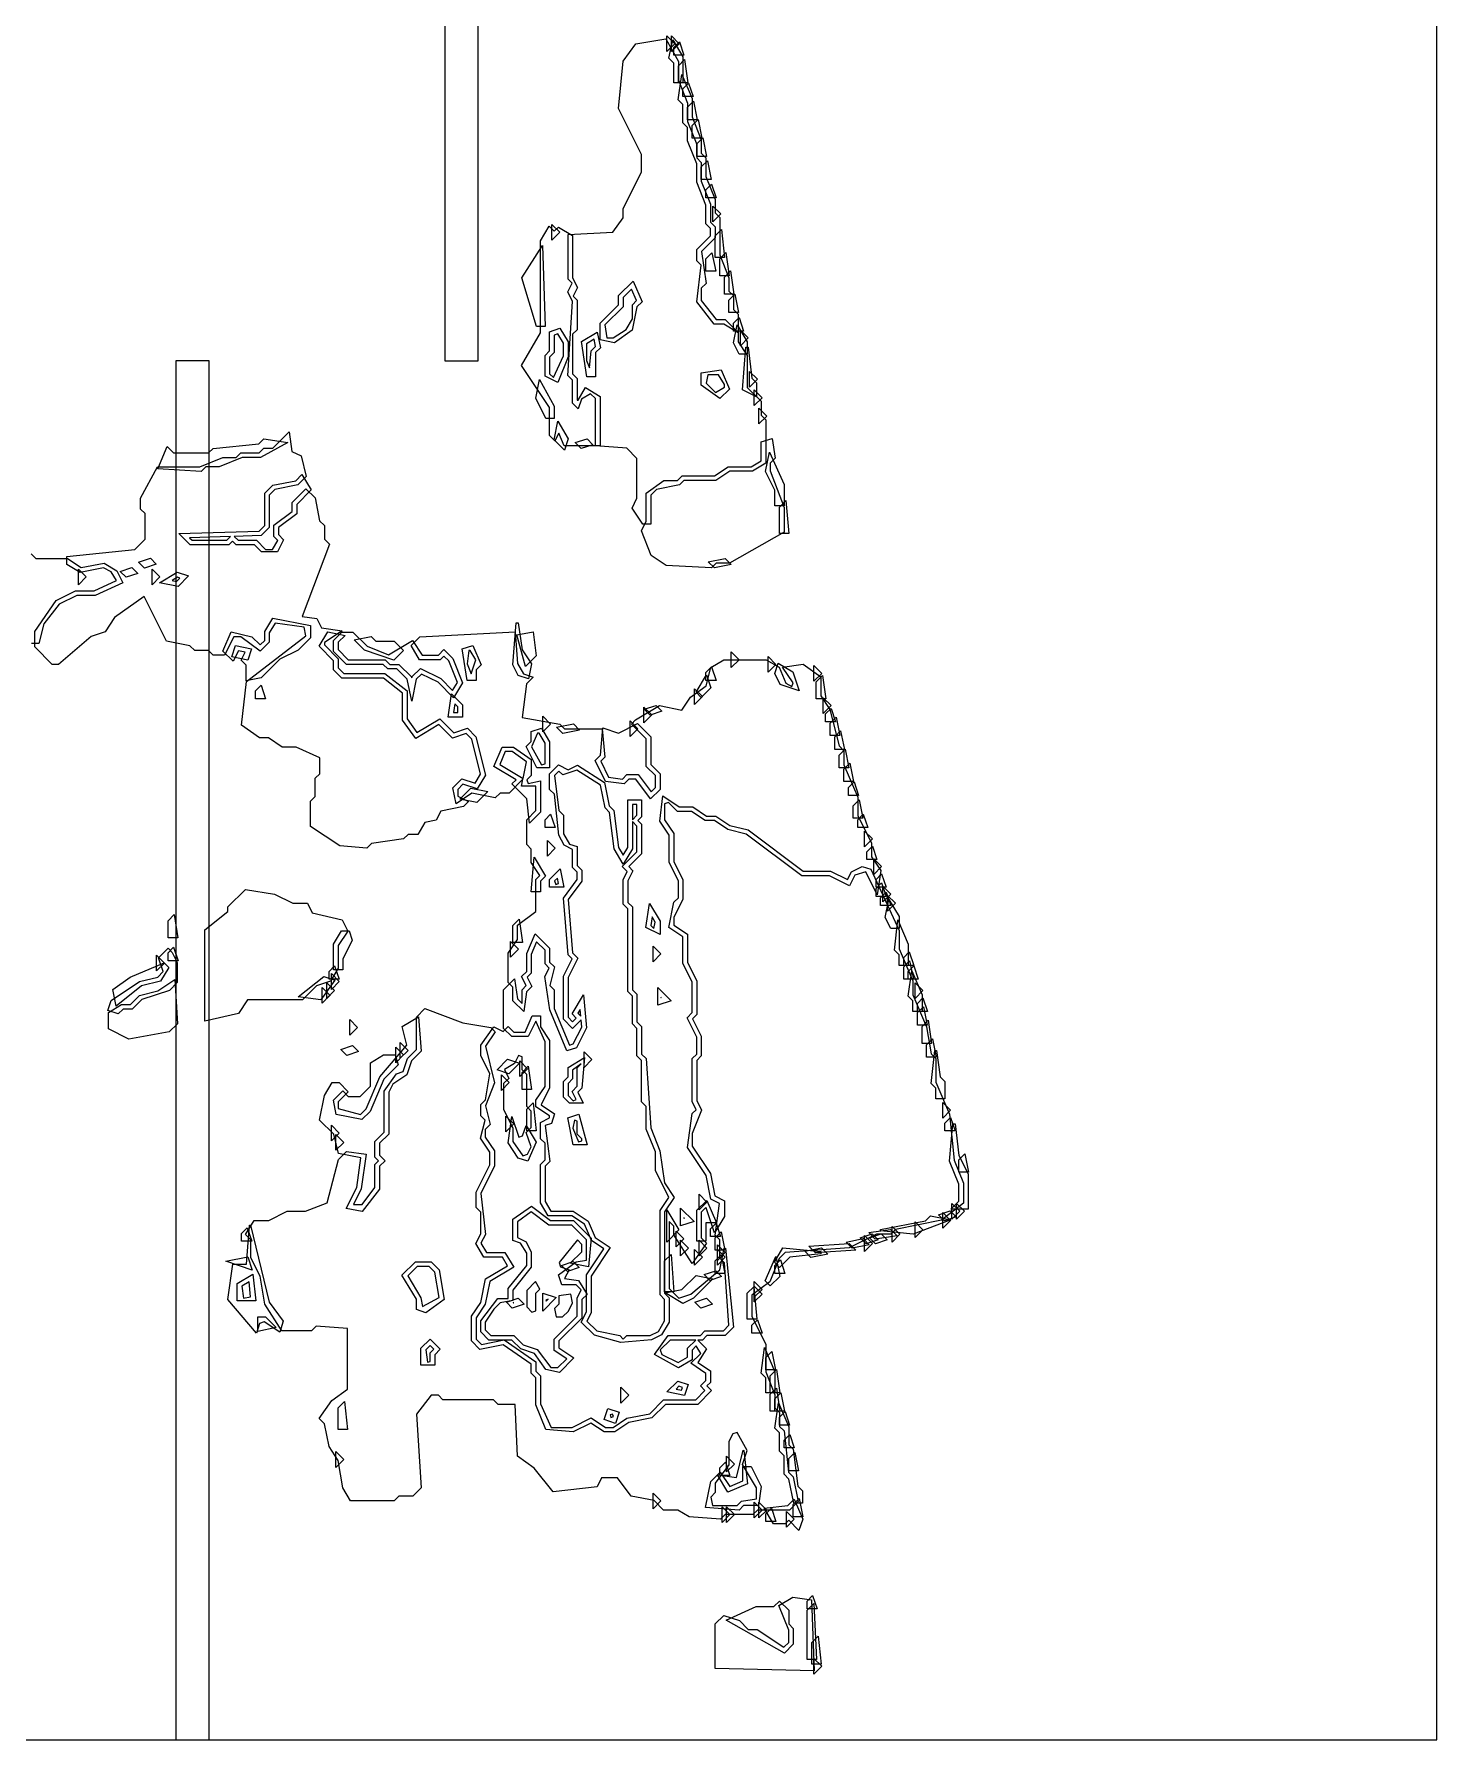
# Model space of a CAD drawing. Header units: millimetres. Extents: x 0 to 296, y 0 to 296.
# Drawn here: x 145.4 to 295.8, y 0 to 183 of the extents above; entities that cross this region are included whole.
import ezdxf

# ---------------------------------------------------------------- set-up
doc = ezdxf.new("R2010")
doc.units = ezdxf.units.MM
for name, color, linetype in [('CUT_OUTLINE', 5, 'Continuous'), ('CUT_SLOT', 1, 'Continuous'), ('ENG_D', 3, 'Continuous'), ('ENG_K', 2, 'Continuous'), ('ENG_L', 4, 'Continuous')]:
    doc.layers.add(name, color=color, linetype=linetype)

msp = doc.modelspace()

# ---------------------------------------------------------------- linework, layer by layer
at = {"layer": 'CUT_OUTLINE'}
msp.add_lwpolyline([(0, 0), (295.8, 0), (295.8, 295.8), (0, 295.8), (0, 0)], close=True, dxfattribs=at)
at = {"layer": 'CUT_SLOT'}
for points in [[(189.42, 147.9), (192.99, 147.9), (192.99, 295.8), (189.42, 295.8), (189.42, 147.9)], [(160.55, 0), (164.12, 0), (164.12, 147.9), (160.55, 147.9), (160.55, 0)]]:
    msp.add_lwpolyline(points, close=True, dxfattribs=at)
at = {"layer": 'ENG_D'}
for points in [[(214.07, 181.92), (213.23, 181.08), (213.23, 182.76), (214.07, 181.92)], [(214.95, 177.73), (213.96, 177.73), (213.96, 179.85), (213.45, 180.36), (213.85, 182.35), (214.95, 180.51), (214.95, 177.73)], [(220.37, 153.43), (220.87, 152.93), (220.87, 150.92), (219.32, 151.85), (218.28, 151.85), (216.42, 154.24), (216.91, 158.17), (216.43, 158.65), (216.43, 159.84), (217.91, 161.32), (217.91, 162.1), (217.42, 162.59), (217.42, 164.62), (216.43, 167.08), (216.43, 169.05), (215.44, 171.52), (215.44, 172.94), (214.95, 173.44), (214.95, 175.41), (214.44, 175.92), (214.83, 178.63), (215.94, 176.05), (215.94, 174.08), (216.92, 171.61), (216.92, 170.19), (217.42, 169.7), (217.42, 167.67), (218.4, 165.2), (218.4, 163.78), (218.89, 163.29), (218.89, 159.29), (219.88, 156.82), (219.88, 155.4), (220.37, 154.91), (220.37, 153.43)], [(200.65, 139.91), (200.65, 142.9), (197.65, 147.4), (199.67, 150.93), (199.67, 160.79), (200.6, 162.35), (201.15, 161.81), (201.6, 162.26), (203.12, 161.35), (203.12, 156.83), (203.64, 155.79), (203.17, 154.85), (203.61, 154.41), (203.61, 151.25), (203.12, 150.76), (203.12, 146.53), (203.61, 146.03), (203.61, 143.71), (203.72, 143.71), (204.51, 145.04), (206.08, 144.1), (206.08, 138.78), (202.22, 138.78), (201.62, 140.17), (201.21, 139.35), (200.65, 139.91)], [(210.56, 154.25), (210, 153.7), (209.5, 151.21), (207.61, 149.86), (206.08, 150.16), (206.08, 151.95), (208.05, 153.92), (208.05, 154.91), (209.61, 156.47), (210.56, 154.25)], [(201.15, 150.68), (201.15, 148.79), (200.65, 148.29), (200.65, 146.53), (201.07, 146.11), (202.13, 148.45), (202.13, 149.81), (201.53, 150.81), (201.15, 150.68)], [(205.58, 146.18), (204.63, 146.18), (204.08, 150), (205.76, 151), (206.1, 149.3), (205.58, 148.79), (205.58, 146.18)], [(221.85, 149.94), (221.85, 148.64), (220.96, 148.64), (220.36, 149.84), (220.75, 151.78), (221.85, 149.94)], [(221.7, 149.38), (221.96, 149.38), (222.33, 146.04), (222.84, 145.54), (222.84, 144.05), (221.35, 144.8), (221.7, 149.38)], [(219.05, 146.94), (219.93, 144.89), (218.92, 143.88), (216.92, 145.31), (216.92, 146.64), (219.05, 146.94)], [(223.43, 143.96), (222.59, 143.12), (222.59, 144.8), (223.43, 143.96)], [(223.09, 141.14), (223.09, 142.83), (223.93, 141.99), (223.09, 141.14)], [(164.55, 138.52), (169.48, 139.02), (170, 139.54), (172.57, 139.17), (169.66, 137.55), (167.67, 137.55), (165.2, 136.56), (163.78, 136.56), (163.28, 136.06), (158.63, 136.34), (159.65, 138.72), (160.33, 138.04), (164.07, 138.04), (164.55, 138.52)], [(210.49, 129.67), (211.01, 130.7), (211.01, 133.73), (212.9, 135.08), (214.36, 135.08), (214.85, 135.58), (218.33, 135.58), (219.81, 136.56), (222.28, 136.56), (223.33, 137.2), (223.33, 139.21), (224.52, 139.6), (224.83, 137.46), (224.32, 136.95), (224.32, 136.11), (225.8, 132.17), (225.8, 129.52), (219.95, 126.21), (218.5, 126.21), (218.01, 125.71), (213.14, 125.97), (211.55, 127.03), (210.49, 129.67)], [(162.1, 128.18), (160.88, 129.4), (169.49, 129.66), (170.09, 130.26), (170.09, 133.71), (170.95, 134.57), (173.42, 135.06), (174.08, 135.73), (175.08, 134.06), (173.54, 132.52), (173.54, 131.51), (171.57, 130.03), (171.57, 129.27), (172.11, 128.72), (171.47, 127.44), (169.74, 127.44), (169, 128.18), (167.03, 128.18), (166.64, 128.57), (166.25, 128.18), (162.1, 128.18)], [(157.83, 126.74), (158.46, 126.1), (157.2, 125.68), (156.57, 126.32), (157.83, 126.74)], [(154.59, 125.33), (155.86, 125.75), (156.49, 125.12), (155.23, 124.7), (154.59, 125.33)], [(158.85, 124.73), (158.01, 123.89), (158.01, 125.57), (158.85, 124.73)], [(160.8, 123.72), (158.81, 124.12), (160.69, 125.25), (161.92, 124.84), (160.8, 123.72)], [(171.71, 115.9), (169.72, 113.9), (168.12, 113.58), (168.12, 115.26), (167.57, 115.81), (168, 116.66), (167.27, 116.81), (166.7, 115.69), (165.6, 116.79), (166.49, 118.86), (168.73, 118.3), (169.59, 117.44), (170.09, 117.93), (170.09, 118.88), (170.95, 120.32), (175.02, 119.51), (175.02, 118.22), (173.68, 116.89), (171.71, 115.9)], [(191.71, 107.93), (190.23, 107.44), (188.78, 108.89), (186.29, 107.39), (184.88, 109.37), (184.88, 112.28), (182.82, 113.88), (178.37, 113.88), (177.48, 114.77), (177.48, 115.75), (175.94, 117.3), (176.87, 118.84), (178.72, 118.47), (177.98, 117.73), (177.98, 116.94), (179.06, 115.86), (183.01, 115.86), (183.5, 115.36), (184.49, 115.36), (185.84, 114.01), (185.86, 113.91), (185.88, 114.01), (186.8, 114.92), (188.97, 113.84), (190.25, 112.56), (190.77, 113.41), (189.84, 115.72), (189.31, 116.25), (188.92, 115.86), (186.71, 115.86), (185.8, 117.37), (186.74, 118.32), (196.94, 118.83), (197.2, 115.44), (197.86, 114.34), (198.89, 113.99), (198.18, 113.28), (197.72, 109.65), (201.76, 108.94), (202.23, 108.46), (206.3, 108.46), (206.58, 105.41), (206.13, 104.96), (206.98, 103.26), (208.45, 103.05), (208.93, 103.53), (210.14, 103.53), (211.53, 101.69), (211.99, 102.15), (211.99, 103.43), (211.01, 104.42), (211.01, 107.37), (209.43, 108.95), (209.87, 109.4), (212.44, 110.94), (214.84, 110.46), (215.76, 111.84), (217.45, 113.05), (217.94, 115.03), (219.32, 115.86), (223.89, 115.86), (225.25, 115.04), (225.99, 113.33), (226.64, 113), (226.76, 113.36), (225.62, 115.06), (227.83, 115.38), (229.74, 114.01), (229.74, 111.99), (230.71, 110.53), (231.69, 106.62), (232.21, 106.1), (232.21, 104.57), (233.69, 101.12), (233.69, 99.15), (235.16, 96.19), (235.16, 94.73), (236.16, 93.24), (235.79, 90.64), (234.55, 93.12), (233.37, 92.73), (232.81, 91.62), (230.67, 92.69), (227.69, 92.69), (221.74, 97.14), (219.78, 97.63), (218.33, 98.6), (217.34, 98.6), (215.86, 99.59), (214.36, 99.59), (213.41, 100.54), (212.98, 100.4), (212.98, 98.68), (213.96, 97.2), (213.96, 94.22), (214.95, 92.25), (214.95, 90.16), (213.96, 88.19), (213.96, 87.39), (215.44, 86.41), (215.44, 83.38), (216.43, 81.4), (216.43, 77.79), (215.99, 77.35), (216.92, 75.49), (216.92, 73.36), (216.43, 72.86), (216.43, 68.59), (216.95, 67.55), (215.94, 65.03), (215.94, 63.67), (217.89, 60.74), (218.37, 58.34), (219.39, 57.83), (219.39, 56.13), (218.34, 54.38), (217.45, 57.06), (217.42, 57.09), (216.92, 56.59), (216.92, 53.84), (217.49, 53.27), (215.93, 51.08), (213.96, 54.16), (213.96, 55.11), (213.47, 55.61), (213.47, 48.42), (214.52, 47.36), (215.81, 47.79), (218.92, 50.42), (219.38, 52.75), (219.51, 52.75), (220.38, 44.28), (219.49, 43.38), (217.52, 43.38), (217.03, 42.89), (216.53, 42.89), (217.49, 41.94), (216.53, 40.49), (217.91, 39.57), (217.91, 38.35), (217.52, 37.96), (218.01, 37.47), (216.53, 35.99), (213.08, 35.99), (211.62, 34.53), (209.13, 34.03), (207.63, 33.03), (206.5, 33.03), (205.07, 33.98), (203.17, 33.03), (200.23, 33.29), (199.17, 35.94), (199.17, 38.85), (198.68, 39.34), (198.68, 40.3), (195.67, 42.38), (193.18, 41.88), (192.27, 42.79), (192.27, 45.43), (193.27, 46.93), (193.78, 49.46), (196.12, 50.86), (195.58, 51.77), (193.61, 51.77), (192.73, 53.23), (193.26, 54.29), (193.26, 56.59), (192.77, 57.09), (192.77, 58.73), (194.24, 61.68), (194.24, 63.03), (193.24, 64.54), (193.73, 66.48), (193.26, 66.95), (193.26, 68.14), (193.77, 68.65), (194.23, 71.45), (193.26, 73.4), (193.26, 74.52), (194.66, 76.48), (195.67, 75.98), (196.22, 76.52), (196.81, 75.92), (198.03, 75.92), (198.77, 77.65), (199.67, 77.65), (199.67, 76.49), (200.65, 75.01), (200.65, 69.95), (199.74, 68.12), (201.19, 67.15), (200.85, 66.11), (200.18, 65.89), (200.67, 62.03), (200.16, 61.52), (200.16, 57.75), (200.79, 56.7), (203.19, 56.7), (204.8, 55.63), (205.53, 53.9), (207.16, 52.82), (205.09, 49.72), (205.09, 45.79), (204.65, 44.91), (205.71, 43.86), (208.17, 43.37), (208.54, 42.99), (208.93, 43.38), (211.44, 43.38), (212.31, 43.82), (212.98, 44.93), (212.98, 47.23), (212.49, 47.72), (212.49, 56.77), (213.43, 58.19), (211.99, 61.07), (211.99, 63.06), (211.01, 65.52), (211.01, 67.93), (210.51, 68.43), (210.51, 72.86), (210.02, 73.36), (210.02, 76.31), (209.53, 76.81), (209.53, 79.76), (209.03, 80.26), (209.03, 89.13), (208.54, 89.63), (208.54, 92.25), (208.98, 93.13), (208.44, 93.67), (210.02, 95.25), (210.02, 98.01), (209.53, 98.5), (209.53, 95.58), (208.54, 93.93), (207.56, 95.56), (207.08, 99.47), (206.59, 99.96), (206.1, 102.39), (203.58, 104), (202.07, 103.5), (201.64, 103.92), (201.16, 103.44), (201.63, 99.7), (202.13, 99.2), (202.13, 97.19), (202.79, 96.09), (203.61, 95.82), (203.61, 93.77), (204.1, 93.28), (204.1, 92.11), (202.63, 90.15), (203.11, 84.41), (203.67, 83.86), (202.63, 81.78), (202.63, 77.5), (203.12, 77.01), (203.51, 77.4), (203.05, 77.86), (204.28, 79.9), (204.6, 76.37), (203.54, 74.24), (202.49, 73.89), (200.66, 78.32), (200.15, 81.88), (200.6, 82.78), (200.16, 83.22), (200.16, 84.7), (199.26, 85.6), (198.68, 84.25), (198.68, 82.23), (198.24, 81.79), (198.74, 80.8), (198.17, 80.24), (197.87, 78.11), (196.71, 79.27), (196.71, 80.75), (196.22, 81.24), (196.22, 84.38), (197.2, 85.86), (197.2, 87.39), (199.17, 88.86), (199.17, 92.29), (199.6, 92.72), (198.68, 94.09), (198.68, 95.54), (198.19, 96.03), (198.19, 98.7), (199.17, 99.69), (199.17, 102.3), (197.64, 102.3), (197.79, 103.03), (196.32, 101.56), (195.33, 101.56), (194.82, 101.05), (192.32, 101.54), (190.62, 100.41), (190.28, 102.13), (191.22, 103.07), (192.66, 102.6), (193.24, 103.57), (192.3, 107.35), (191.71, 107.93)], [(183.96, 115.82), (180.8, 116.87), (179.69, 117.98), (181.51, 118.34), (182.02, 117.83), (183.99, 117.83), (184.98, 116.84), (183.96, 115.82)], [(198.9, 118.86), (199.19, 116.26), (198.06, 115.14), (197.14, 118.51), (198.9, 118.86)], [(192.13, 116.84), (191.99, 116.84), (191.79, 115.4), (192.24, 114.33), (192.74, 115.83), (192.13, 116.84)], [(170.18, 111.67), (169.1, 111.67), (169.1, 112.51), (169.7, 113.11), (170.18, 111.67)], [(190.79, 110.19), (190.79, 110.82), (190.47, 111.14), (190.34, 110.19), (190.79, 110.19)], [(199.34, 107.97), (198.71, 106.5), (199.78, 104.57), (200.16, 104.7), (200.16, 106.91), (199.53, 107.97), (199.34, 107.97)], [(209.28, 109.3), (210.12, 108.46), (209.28, 107.62), (209.28, 109.3)], [(197.8, 103.11), (198.16, 104.9), (196.63, 106), (195.89, 106), (195.3, 104.62), (197.8, 103.11)], [(209.53, 98.7), (210.02, 99.2), (210.02, 100.33), (209.53, 100.33), (209.53, 98.7)], [(201.18, 92.13), (201.3, 91.76), (201.6, 91.86), (201.49, 92.43), (201.18, 92.13)], [(235.66, 90.47), (235.66, 91.31), (236.26, 91.91), (236.74, 90.47), (235.66, 90.47)], [(236.15, 90.32), (236.75, 90.92), (237.23, 89.48), (236.15, 89.48), (236.15, 90.32)], [(237.23, 87.02), (236.63, 88.21), (237.02, 90.15), (238.12, 88.32), (238.12, 87.02), (237.23, 87.02)], [(211.51, 87.35), (211.84, 87.02), (211.98, 87.71), (211.65, 88.27), (211.51, 87.35)], [(239.11, 83.07), (238.12, 83.07), (238.12, 84.2), (237.62, 84.71), (237.98, 87.97), (239.11, 85.34), (239.11, 83.07)], [(178.33, 86.77), (179.14, 86.77), (179.47, 85.76), (178.47, 83.75), (178.47, 82.58), (177.48, 82.58), (177.48, 85.36), (178.33, 86.77)], [(153.26, 78.23), (153.61, 79.29), (156.67, 81.33), (158.62, 81.82), (159.21, 82.4), (158.71, 83.88), (159.73, 84.9), (160.18, 84.45), (160.72, 83.38), (160.72, 81.24), (159.87, 80.39), (156.91, 79.41), (155.89, 78.39), (154.91, 78.39), (154.38, 77.86), (153.26, 78.23)], [(176.99, 81.59), (176.99, 82.43), (177.59, 83.03), (178.07, 81.59), (176.99, 81.59)], [(239.66, 81.59), (238.62, 81.59), (238.62, 82.93), (239.26, 83.57), (239.66, 81.59)], [(240.59, 78.14), (239.6, 78.14), (239.6, 79.27), (239.09, 79.78), (239.48, 82.5), (240.59, 79.92), (240.59, 78.14)], [(176.45, 81.87), (177.63, 81.47), (176.12, 79.36), (173.67, 79.71), (176.45, 81.87)], [(212.59, 79.66), (212.58, 79.62), (212.63, 79.62), (212.59, 79.66)], [(180.37, 67.08), (180.97, 67.68), (182.45, 71.12), (185.35, 74.51), (184.84, 76.53), (186.57, 77.57), (186.86, 73.86), (185.83, 72.83), (185.33, 71.33), (183.84, 70.33), (183.4, 69.46), (183.4, 64.97), (182.41, 63.99), (182.41, 62.71), (183.01, 62.12), (182.41, 61.52), (182.41, 59.08), (180.54, 56.67), (178.84, 57.01), (179.96, 59.24), (180.41, 62.42), (178.02, 62.89), (177.51, 64.95), (175.98, 66.47), (176.51, 69.11), (177.34, 70.5), (178.08, 70.5), (179.06, 69.51), (177.98, 68.43), (177.98, 67.73), (180.37, 67.08)], [(240.09, 78), (240.74, 78.64), (241.13, 76.66), (240.09, 76.66), (240.09, 78)], [(241.25, 77.19), (241.61, 74.69), (240.59, 74.69), (240.59, 76.52), (241.25, 77.19)], [(242.12, 73.21), (241.08, 73.21), (241.08, 74.55), (241.72, 75.19), (242.12, 73.21)], [(198.68, 65.67), (198.68, 67.44), (198.19, 67.93), (198.19, 71.38), (197.7, 71.88), (197.7, 73.28), (197.33, 73.4), (196.9, 72.54), (195.8, 71.89), (196.27, 70.94), (195.72, 70.4), (195.72, 67.6), (196.71, 65.63), (196.71, 64.17), (197.79, 62.66), (198.26, 62.81), (198.66, 63.62), (198.15, 65.14), (198.68, 65.67)], [(205.19, 72.96), (204.35, 72.12), (204.35, 73.81), (205.19, 72.96)], [(243.05, 68.77), (242.07, 68.77), (242.07, 69.9), (241.56, 70.41), (241.96, 73.95), (242.14, 73.95), (242.55, 71.11), (243.05, 70.6), (243.05, 68.77)], [(202.77, 68.28), (202.13, 68.92), (202.13, 70.6), (202.63, 71.1), (202.63, 72.12), (204.39, 73.18), (204.1, 69.9), (203.67, 69.47), (204.26, 68.28), (202.77, 68.28)], [(243.65, 67.54), (242.81, 66.7), (242.81, 68.38), (243.65, 67.54)], [(202.59, 66.72), (203.78, 67.12), (204.67, 63.84), (203.16, 63.84), (202.59, 66.72)], [(243.05, 65.32), (243.05, 66.16), (243.65, 66.77), (244.13, 65.32), (243.05, 65.32)], [(243.54, 62.08), (243.9, 66.06), (244.15, 66.06), (244.52, 62.68), (245.52, 60.7), (245.52, 56.94), (243.69, 56.94), (244.53, 57.78), (244.53, 59.61), (243.54, 62.08)], [(243.61, 56.73), (244.25, 56.1), (242.99, 55.67), (242.35, 56.31), (243.61, 56.73)], [(243.79, 57.54), (244.63, 56.7), (243.79, 55.85), (243.79, 57.54)], [(166.67, 51.03), (168.13, 51.03), (168.46, 55.21), (168.56, 55.22), (170.56, 46.94), (172.09, 44.91), (171.7, 43.74), (170.05, 44.84), (169.54, 44.67), (169.2, 43.63), (166.13, 47.25), (166.67, 51.03)], [(193.75, 44.79), (193.75, 43.98), (194.35, 43.38), (196.81, 43.38), (197.83, 42.37), (199.33, 41.87), (200.78, 39.93), (201.54, 39.93), (202.49, 40.88), (201.15, 41.77), (201.15, 42.99), (203.61, 45.46), (203.61, 47.39), (204.05, 48.27), (203.51, 48.81), (201.96, 48.81), (201.59, 49.89), (203.51, 51.26), (204.6, 51.47), (204.6, 53.64), (203.02, 55.22), (200.57, 55.22), (198.68, 56.64), (197.2, 55.58), (197.2, 53.89), (198.13, 53.43), (198.68, 52.32), (198.68, 50.69), (196.71, 48.23), (196.71, 47.13), (195.35, 46.86), (194.68, 46.19), (193.75, 44.79)], [(215.05, 55.96), (215.1, 55.96), (215.06, 55.99), (215.05, 55.96)], [(236.15, 54.61), (236.15, 54.73), (240.96, 55.69), (241.49, 56.22), (243.69, 55.78), (239.63, 54.23), (236.15, 54.61)], [(218.4, 52.51), (218.4, 53.84), (219.05, 54.48), (219.44, 52.51), (218.4, 52.51)], [(229.15, 52.25), (228.44, 52.96), (232.79, 53.25), (233.5, 52.54), (229.15, 52.25)], [(234.92, 53.09), (233.11, 52.73), (232.45, 53.4), (234.26, 53.76), (234.92, 53.09)], [(235.23, 54.27), (235.87, 53.63), (234.6, 53.21), (233.97, 53.85), (235.23, 54.27)], [(234.89, 54.41), (237.22, 54.74), (237.91, 54.06), (235.57, 53.72), (234.89, 54.41)], [(188.81, 50.41), (189.34, 47.22), (187.38, 45.82), (186.36, 46.16), (186.36, 47.26), (184.81, 49.83), (186.25, 51.27), (187.94, 51.27), (188.81, 50.41)], [(218.65, 52.61), (219.49, 51.77), (218.65, 50.92), (218.65, 52.61)], [(224.32, 48.71), (223.78, 49.24), (224.9, 51.85), (225.33, 49.71), (224.32, 48.71)], [(229.74, 52.39), (229.74, 52.15), (226.4, 51.78), (225.3, 50.68), (224.75, 51.23), (225.67, 52.76), (229.74, 52.39)], [(168.58, 47.53), (168.41, 49.14), (167.64, 48.68), (167.83, 47.37), (168.58, 47.53)], [(199.91, 47.92), (201.36, 47.44), (199.91, 45.99), (199.91, 47.92)], [(222.54, 48.61), (222.86, 45.11), (221.85, 45.11), (221.85, 47.92), (222.54, 48.61)], [(222.59, 49.16), (223.43, 48.31), (222.59, 47.47), (222.59, 49.16)], [(196.01, 46.94), (197.27, 47.36), (197.91, 46.73), (196.64, 46.31), (196.01, 46.94)], [(222.35, 43.63), (222.35, 44.47), (222.95, 45.07), (223.43, 43.63), (222.35, 43.63)], [(188.92, 41.91), (188.33, 41.31), (188.33, 40.18), (186.85, 40.18), (186.85, 42.01), (187.84, 42.99), (188.92, 41.91)], [(216.33, 42.89), (213.57, 42.89), (212.52, 41.84), (212.69, 41.34), (214.45, 40.46), (215.44, 41.06), (215.44, 42.01), (216.33, 42.89)], [(224.81, 37.22), (223.83, 37.22), (223.83, 38.85), (223.32, 39.35), (223.71, 42.07), (224.81, 39.49), (224.81, 37.22)], [(214.79, 37.51), (214.89, 37.81), (214.52, 37.93), (214.22, 37.62), (214.79, 37.51)], [(224.99, 37.74), (225.34, 35.25), (224.32, 35.25), (224.32, 37.08), (224.99, 37.74)], [(177.98, 35.6), (178.66, 36.28), (178.99, 33.28), (177.98, 33.28), (177.98, 35.6)], [(207.13, 34.85), (207.22, 34.58), (207.49, 34.67), (207.4, 34.94), (207.13, 34.85)], [(225.8, 30.46), (225.3, 30.96), (225.3, 32.93), (224.8, 33.44), (225.18, 36.16), (226.29, 33.58), (226.29, 31.65), (226.77, 31.17), (227.26, 27.23), (227.77, 26.72), (227.77, 25.39), (226.83, 25.39), (226.31, 27.98), (225.8, 28.49), (225.8, 30.46)], [(177.73, 29.23), (177.73, 30.92), (178.57, 30.07), (177.73, 29.23)], [(223.05, 25.14), (221.46, 25.14), (220.96, 24.64), (217.37, 24.92), (217.93, 27.73), (218.93, 28.73), (219.97, 27.18), (221.36, 27.77), (221.36, 29.33), (222.25, 29.33), (223.34, 27.16), (223.05, 25.14)], [(219.98, 28.35), (218.89, 28.35), (218.89, 29.19), (219.5, 29.79), (219.98, 28.35)], [(212.59, 25.64), (211.75, 24.79), (211.75, 26.48), (212.59, 25.64)], [(226.18, 25.13), (226.87, 25.82), (227.79, 23.68), (227.38, 22.47), (226.29, 23.56), (225.9, 23.17), (224.67, 23.17), (223.66, 24.85), (226.18, 25.13)], [(219.14, 23.32), (219.14, 25), (219.98, 24.16), (219.14, 23.32)], [(222.59, 25.49), (223.43, 24.65), (222.59, 23.81), (222.59, 25.49)], [(225.3, 14.89), (226.29, 13.91), (226.29, 12.43), (226.78, 11.93), (226.78, 10.25), (225.84, 9.31), (219.58, 12.84), (222.79, 14.3), (224.71, 14.3), (225.3, 14.89)], [(228.26, 8.63), (228.26, 13.91), (228.97, 14.62), (229.26, 8.63), (228.26, 8.63)], [(229, 7.05), (229, 8.73), (229.84, 7.89), (229, 7.05)]]:
    msp.add_lwpolyline(points, close=True, dxfattribs=at)
msp.add_lwpolyline([(145.05, 127.2), (145.54, 126.7), (145.54, 126.7), (148.96, 126.7), (150.42, 125.73), (152.88, 126.22), (154.25, 125.4), (154.89, 124.12), (151.9, 122.76), (149.93, 122.76), (148.06, 121.82), (146.4, 119.69), (145.88, 117.58), (145.09, 117.58)], dxfattribs=at)
at = {"layer": 'ENG_K'}
for points in [[(218.48, 135.08), (215.05, 135.08), (214.58, 134.61), (212.11, 134.12), (211.5, 133.5), (211.5, 130.4), (210.63, 130.4), (209.49, 132.11), (210.02, 133.17), (210.02, 137.45), (208.92, 138.54), (205.58, 138.8), (205.58, 143.86), (205.05, 144.39), (204.06, 143.79), (203.72, 142.76), (203.12, 143.36), (203.12, 145.83), (202.62, 146.33), (203.12, 154.26), (202.6, 155.3), (203.07, 156.23), (202.63, 156.67), (202.63, 161.45), (207.42, 161.7), (208.54, 163.26), (208.54, 164.23), (210.51, 168.17), (210.51, 170.03), (208.04, 174.97), (208.55, 180.04), (209.88, 181.9), (213.11, 182.44), (214.46, 180.01), (214.46, 178.02), (215.44, 175.56), (215.44, 173.59), (216.43, 171.12), (216.43, 169.7), (216.92, 169.2), (216.92, 167.18), (217.91, 164.71), (217.91, 162.79), (218.4, 162.3), (218.4, 161.11), (216.94, 159.65), (217.43, 156.2), (216.92, 155.69), (216.92, 154.4), (218.52, 152.34), (219.49, 152.34), (220.87, 150.96), (220.87, 149.95), (221.85, 148.47), (221.85, 145.05), (223.33, 143.57), (223.33, 142.09), (223.83, 141.6), (223.83, 136.92), (222.41, 136.07), (219.96, 136.07), (218.48, 135.08)], [(200.9, 160.86), (200.9, 162.55), (201.74, 161.71), (200.9, 160.86)], [(199.89, 160.29), (200.17, 151.6), (199.24, 151.6), (197.67, 156.81), (199.89, 160.29)], [(217.42, 158.85), (218.06, 159.49), (218.46, 157.52), (217.42, 157.52), (217.42, 158.85)], [(209.98, 154.37), (209.44, 155.6), (208.54, 154.7), (208.54, 153.72), (206.58, 151.76), (206.78, 150.37), (207.48, 150.37), (208.85, 151.28), (209.53, 152.41), (209.53, 153.92), (209.98, 154.37)], [(205.41, 150.22), (204.6, 149.73), (204.6, 147.95), (204.93, 147.17), (205.1, 149), (205.56, 149.46), (205.41, 150.22)], [(217.44, 145.52), (218.44, 144.51), (219.39, 145.08), (219.39, 145.37), (218.76, 146.42), (217.62, 146.42), (217.44, 145.52)], [(201.15, 141.74), (200.25, 141.74), (199.16, 143.92), (199.56, 145.9), (201.15, 143.04), (201.15, 141.74)], [(166.82, 129.08), (167.23, 128.67), (169.2, 128.67), (170.19, 127.69), (170.93, 127.69), (171.5, 128.64), (171.07, 129.07), (171.07, 130.28), (173.05, 131.76), (173.05, 132.72), (174.52, 134.2), (175.49, 133.23), (175.98, 130.77), (176.5, 130.26), (176.5, 128.78), (177.03, 128.24), (174.12, 120.49), (175.67, 120.27), (176.17, 119.29), (178.4, 118.97), (176.5, 117.7), (176.5, 117.44), (177.98, 115.96), (177.98, 114.97), (178.57, 114.38), (182.99, 114.38), (185.37, 112.53), (185.37, 109.53), (186.42, 108.05), (188.86, 109.51), (190.37, 108), (191.85, 108.5), (192.74, 107.6), (193.77, 103.49), (192.88, 102), (191.35, 102.51), (190.79, 101.95), (190.79, 101.22), (191.95, 100.64), (191.41, 100.1), (188.99, 99.62), (188.5, 98.63), (187.25, 98.38), (186.5, 97.12), (185.47, 97.12), (184.99, 96.64), (181.54, 96.15), (181.03, 95.63), (178.14, 95.9), (175.02, 97.98), (175.02, 100.68), (175.51, 101.17), (175.51, 103.14), (176, 103.63), (176, 105.34), (173.48, 106.49), (171.98, 106.49), (170.51, 107.48), (169.52, 107.48), (167.61, 108.84), (168.13, 113.52), (174.5, 118.42), (174.32, 119.33), (171.2, 119.78), (170.58, 118.75), (170.58, 117.73), (169.62, 116.76), (167.54, 118.32), (166.79, 118.32), (165.8, 116.35), (164.56, 116.35), (164.07, 116.84), (162.59, 116.84), (162.08, 117.36), (159.57, 117.86), (157.18, 122.64), (154, 120.37), (152.99, 118.85), (151.48, 118.35), (147.99, 115.36), (147.31, 115.36), (145.44, 117.23), (145.44, 118.89), (147.74, 122.21), (149.82, 123.25), (151.79, 123.25), (154.2, 124.35), (153.64, 125.28), (152.8, 125.7), (150.32, 125.21), (148.89, 126.07), (148.89, 126.93), (156.17, 127.68), (157.27, 128.78), (157.27, 131.53), (156.78, 132.02), (156.78, 133.17), (158.6, 136.56), (163.14, 136.56), (165.6, 137.55), (167.03, 137.55), (167.52, 138.04), (169.49, 138.04), (169.99, 138.53), (170.97, 138.53), (172.73, 140.29), (173.02, 138.2), (174, 137.72), (174.55, 135.5), (173.66, 134.61), (171.19, 134.12), (170.58, 133.5), (170.58, 130.05), (169.7, 129.17), (166.82, 129.08)], [(166.44, 129.07), (162.04, 128.94), (162.3, 128.67), (166.04, 128.67), (166.44, 129.07)], [(219.47, 126.72), (220.13, 126.06), (218.32, 125.7), (217.66, 126.36), (219.47, 126.72)], [(150.96, 124.73), (150.12, 123.89), (150.12, 125.57), (150.96, 124.73)], [(161, 124.62), (160.75, 124.71), (160.16, 124.35), (160.64, 124.26), (161, 124.62)], [(220.97, 115.86), (220.13, 115.01), (220.13, 116.7), (220.97, 115.86)], [(216.92, 111.81), (216.37, 112.37), (217.48, 114.22), (217.94, 112.83), (216.92, 111.81)], [(217.42, 114.48), (218.02, 115.08), (218.5, 113.64), (217.42, 113.64), (217.42, 114.48)], [(216.18, 112.75), (217.03, 111.91), (216.18, 111.07), (216.18, 112.75)], [(199.91, 108.11), (199.91, 109.8), (200.76, 108.95), (199.91, 108.11)], [(210.76, 110.78), (211.6, 109.94), (210.76, 109.1), (210.76, 110.78)], [(212.7, 110.33), (211.43, 109.9), (210.8, 110.54), (212.06, 110.96), (212.7, 110.33)], [(203.87, 108.31), (202.05, 107.95), (201.39, 108.61), (203.2, 108.98), (203.87, 108.31)], [(195.56, 106.49), (196.79, 106.49), (198.68, 105.14), (198.68, 103.43), (198.22, 102.97), (198.35, 102.58), (199.67, 102.85), (199.67, 99.49), (198.49, 98.31), (198.2, 100.95), (196.61, 102.55), (197.05, 102.99), (194.67, 104.42), (195.56, 106.49)], [(204.03, 77.23), (203.12, 76.31), (202.13, 77.3), (202.13, 81.9), (203.07, 83.76), (202.63, 84.19), (202.13, 90.29), (203.61, 92.27), (203.61, 93.08), (203.12, 93.57), (203.12, 95.49), (202.2, 95.95), (201.65, 97.05), (201.16, 101.45), (200.65, 101.95), (200.65, 103.63), (201.59, 104.57), (202.63, 104.05), (203.63, 104.55), (206.54, 102.7), (207.04, 100.2), (207.54, 99.7), (208.04, 95.73), (208.54, 94.89), (209.03, 95.71), (209.03, 100.82), (210.51, 100.82), (210.51, 98.99), (210.12, 98.6), (210.51, 98.21), (210.51, 95.05), (209.14, 93.67), (209.58, 93.23), (209.03, 92.13), (209.03, 89.83), (209.53, 89.34), (209.53, 80.46), (210.02, 79.97), (210.02, 77.01), (210.51, 76.52), (210.51, 73.56), (211, 73.07), (211.5, 65.63), (212.48, 63.17), (212.97, 59.74), (214.01, 58.17), (212.98, 56.62), (212.98, 47.92), (213.47, 47.43), (213.47, 44.8), (212.66, 43.44), (211.57, 42.9), (208.27, 42.64), (205.46, 43.41), (204.05, 44.81), (204.6, 45.91), (204.6, 49.87), (206.47, 52.68), (205.14, 53.57), (204.4, 55.3), (203.04, 56.2), (200.51, 56.2), (199.67, 57.61), (199.67, 61.73), (200.16, 62.22), (200.16, 63.99), (199.67, 64.48), (199.67, 66.22), (200.65, 66.71), (200.65, 66.92), (199.17, 67.9), (199.17, 68.6), (200.16, 70.08), (200.16, 74.88), (199.16, 77.08), (198.34, 75.43), (196.61, 75.43), (195.72, 76.31), (195.72, 80.46), (196.88, 81.62), (197.19, 79.49), (197.7, 78.98), (197.7, 80.46), (198.14, 80.9), (197.64, 81.89), (198.19, 82.43), (198.19, 84.35), (199.09, 86.46), (200.65, 84.9), (200.65, 83.42), (201.17, 82.9), (200.68, 80.93), (201.15, 80.46), (201.15, 78.44), (202.77, 74.5), (203.19, 74.65), (204.1, 76.46), (204.03, 77.23)], [(211.88, 41.33), (213.35, 43.38), (216.82, 43.38), (217.31, 43.88), (219.29, 43.88), (219.87, 44.47), (219.4, 51.16), (218.89, 51.66), (218.89, 53.64), (218.39, 54.14), (218.87, 57.54), (217.94, 58.01), (217.43, 60.54), (215.43, 63.54), (215.95, 67.17), (216.38, 67.59), (215.94, 68.47), (215.94, 73.07), (216.43, 73.56), (216.43, 75.37), (215.39, 77.45), (215.94, 78), (215.94, 81.29), (214.95, 83.26), (214.95, 86.14), (213.44, 87.15), (213.98, 89.85), (214.46, 90.32), (214.46, 92.13), (213.47, 94.11), (213.47, 97.05), (212.48, 98.54), (212.78, 101.25), (214.53, 100.08), (216.01, 100.08), (217.49, 99.09), (218.48, 99.09), (219.98, 98.09), (221.96, 97.6), (227.85, 93.18), (230.79, 93.18), (232.59, 92.28), (233.01, 93.12), (234.16, 93.69), (235.1, 93.38), (238.12, 86.82), (238.12, 84.85), (239.6, 81.4), (239.6, 79.92), (241.07, 76.49), (241.56, 73.58), (242.07, 73.07), (242.07, 70.55), (243.54, 67.11), (244.03, 62.18), (245.02, 59.7), (245.02, 57.56), (242.66, 55.73), (237.75, 54.74), (237.24, 54.23), (235.72, 54.23), (232.77, 52.76), (225.91, 52.27), (225.27, 51.63), (224.27, 49.14), (222.35, 47.7), (222.35, 45.41), (223.83, 42.46), (223.83, 39.49), (224.81, 37.02), (224.81, 35.6), (225.3, 35.11), (225.3, 33.63), (225.79, 33.14), (226.28, 28.71), (226.76, 28.22), (227.3, 25.56), (226.39, 24.65), (222.94, 24.65), (222.45, 24.16), (219.49, 24.16), (218.99, 23.66), (215.61, 23.92), (214.39, 24.65), (212.88, 24.65), (211.87, 25.66), (209.39, 26.15), (207.93, 28.1), (206.23, 28.1), (205.74, 27.13), (201.04, 26.61), (199, 29.15), (197.21, 30.44), (196.97, 35.99), (195.13, 35.99), (194.64, 36.48), (189.21, 36.48), (188.72, 36.98), (187.96, 36.98), (186.36, 34.93), (186.86, 27.02), (185.97, 26.13), (184.49, 26.13), (183.99, 25.64), (179.31, 25.64), (178.48, 27.03), (177.99, 29.98), (177, 31.46), (176.52, 33.9), (175.93, 34.48), (177.31, 36.41), (178.96, 37.6), (178.96, 44.14), (175.61, 44.36), (175.12, 43.88), (171.92, 43.88), (170.1, 46.75), (169.6, 49.72), (168.61, 51.71), (168.61, 53.64), (168.05, 54.19), (168.96, 55.71), (170.52, 55.71), (172.49, 56.7), (174.48, 56.7), (176.78, 57.62), (178, 62.25), (178.87, 63.12), (180.97, 62.82), (180.43, 59.09), (179.61, 57.44), (180.56, 57.44), (181.92, 59.24), (181.92, 61.73), (182.31, 62.12), (181.92, 62.51), (181.92, 64.19), (182.91, 65.18), (182.91, 69.59), (184.23, 71.45), (184.93, 71.68), (185.4, 73.1), (186.36, 74.05), (186.36, 77.5), (187.28, 78.43), (191.35, 76.9), (194.36, 76.4), (194.81, 75.95), (193.77, 74.4), (194.75, 70.48), (193.76, 68.02), (194.27, 65.99), (193.75, 65.47), (193.75, 64.66), (194.74, 63.18), (194.74, 61.57), (193.27, 58.62), (193.76, 54.19), (193.29, 53.26), (193.89, 52.26), (195.86, 52.26), (196.8, 50.7), (194.22, 49.15), (193.74, 46.74), (192.77, 45.28), (192.77, 42.99), (193.34, 42.42), (195.78, 42.91), (199.17, 40.56), (199.17, 39.54), (199.67, 39.05), (199.67, 36.04), (200.81, 33.52), (203.06, 33.52), (205.11, 34.55), (206.64, 33.52), (207.48, 33.52), (208.94, 34.5), (211.38, 34.98), (212.88, 36.48), (216.33, 36.48), (217.31, 37.47), (216.82, 37.96), (217.42, 38.56), (217.42, 39.31), (215.8, 40.39), (216.86, 41.45), (216.38, 42.25), (215.94, 41.8), (215.94, 40.78), (214.46, 39.9), (211.88, 41.33)], [(192.19, 102.07), (194.01, 101.71), (192.85, 100.55), (191.03, 100.91), (192.19, 102.07)], [(167.28, 77.92), (163.68, 77.09), (163.68, 86.89), (166.14, 88.86), (166.14, 89.34), (168.03, 91.22), (171.15, 90.7), (173.1, 89.73), (174.68, 89.73), (175.19, 88.71), (178.39, 87.97), (179, 86.75), (177.98, 85.22), (177.98, 82.76), (177.15, 81.39), (175.64, 80.88), (174.13, 79.37), (168.25, 79.37), (167.28, 77.92)], [(210.98, 87.12), (211.35, 89.71), (212.49, 87.82), (212.49, 86.37), (210.98, 87.12)], [(159.73, 87.86), (160.4, 88.52), (160.76, 86.03), (159.73, 86.03), (159.73, 87.86)], [(160.82, 83.56), (159.73, 83.56), (159.73, 84.41), (160.33, 85.01), (160.82, 83.56)], [(211.75, 83.46), (211.75, 85.15), (212.59, 84.3), (211.75, 83.46)], [(153.33, 76.26), (153.33, 78.03), (154.74, 78.88), (155.69, 78.88), (156.65, 79.84), (158.65, 80.34), (160.45, 81.54), (160.73, 76.81), (159.85, 75.94), (155.51, 75.17), (153.33, 76.26)], [(213.68, 79.27), (212.24, 78.79), (212.24, 80.71), (213.68, 79.27)], [(179.21, 77.26), (180.05, 76.42), (179.21, 75.57), (179.21, 77.26)], [(203.99, 77.61), (203.93, 78.35), (203.68, 77.93), (203.99, 77.61)], [(178.26, 74.06), (179.52, 74.48), (180.16, 73.84), (178.89, 73.42), (178.26, 74.06)], [(204.04, 72.51), (203.12, 71.85), (203.12, 70.89), (202.63, 70.4), (202.63, 69.12), (203.19, 68.56), (203.51, 68.67), (203.07, 69.56), (203.61, 70.11), (203.61, 72.08), (204.04, 72.51)], [(178.08, 65.08), (177.24, 64.24), (177.24, 65.92), (178.08, 65.08)], [(203.61, 66.38), (203.31, 66.48), (203.13, 65.6), (203.75, 64.15), (204.1, 64.27), (204.1, 64.48), (203.61, 64.97), (203.61, 66.38)], [(177.73, 64.93), (178.57, 64.09), (177.73, 63.25), (177.73, 64.93)], [(216.15, 55.6), (214.7, 55.12), (214.7, 57.04), (216.15, 55.6)], [(187.03, 46.48), (188.8, 47.46), (188.34, 50.17), (187.73, 50.78), (186.46, 50.78), (185.43, 49.76), (186.84, 47.42), (187.03, 46.48)], [(187.84, 42.3), (187.36, 41.82), (187.54, 40.51), (187.84, 40.6), (187.84, 41.51), (188.23, 41.91), (187.84, 42.3)], [(214.39, 38.49), (215.51, 38.12), (215.12, 36.94), (213.22, 37.32), (214.39, 38.49)], [(219.88, 31.99), (219.88, 29.5), (218.4, 27.53), (218.4, 26.52), (217.93, 26.05), (218.11, 25.14), (220.76, 25.14), (221.24, 25.62), (222.84, 25.85), (222.84, 27.05), (221.34, 29.55), (221.83, 31.03), (220.75, 32.98), (220.3, 32.83), (219.88, 31.99)], [(226.04, 22.82), (226.04, 24.51), (226.89, 23.66), (226.04, 22.82)], [(218.4, 7.65), (218.4, 12.43), (219.32, 13.35), (221, 12.79), (221.96, 11.83), (222.91, 11.83), (225.77, 9.93), (226.29, 10.46), (226.29, 11.78), (225.24, 14.4), (226.73, 15.29), (228.75, 15.01), (229.01, 7.39), (218.4, 7.65)]]:
    msp.add_lwpolyline(points, close=True, dxfattribs=at)
at = {"layer": 'ENG_L'}
for points in [[(213.72, 181.08), (213.72, 182.76), (214.56, 181.92), (213.72, 181.08)], [(213.96, 181.53), (214.57, 182.13), (215.05, 180.69), (213.96, 180.69), (213.96, 181.53)], [(214.46, 179.56), (215.13, 180.22), (215.48, 177.73), (214.46, 177.73), (214.46, 179.56)], [(214.95, 177.09), (215.55, 177.69), (216.03, 176.25), (214.95, 176.25), (214.95, 177.09)], [(215.44, 175.12), (216.09, 175.76), (216.48, 173.78), (215.44, 173.78), (215.44, 175.12)], [(215.94, 173.15), (216.58, 173.79), (216.98, 171.81), (215.94, 171.81), (215.94, 173.15)], [(216.43, 171.18), (217.07, 171.82), (217.47, 169.84), (216.43, 169.84), (216.43, 171.18)], [(216.92, 168.71), (217.57, 169.35), (217.96, 167.38), (216.92, 167.38), (216.92, 168.71)], [(217.42, 166.25), (218.02, 166.85), (218.5, 165.4), (217.42, 165.4), (217.42, 166.25)], [(218.16, 164.52), (219, 163.68), (218.16, 162.84), (218.16, 164.52)], [(218.4, 161.32), (219.08, 162), (219.42, 158.99), (218.4, 158.99), (218.4, 161.32)], [(219.56, 159.52), (219.92, 157.02), (218.89, 157.02), (218.89, 158.85), (219.56, 159.52)], [(220.41, 155.05), (219.39, 155.05), (219.39, 156.88), (220.06, 157.55), (220.41, 155.05)], [(219.88, 153.08), (219.88, 154.41), (220.53, 155.06), (220.92, 153.08), (219.88, 153.08)], [(220.37, 151.95), (220.97, 152.55), (221.46, 151.11), (220.37, 151.11), (220.37, 151.95)], [(200.65, 151.04), (201.75, 151.4), (202.63, 149.94), (202.63, 148.35), (201.52, 145.59), (200.16, 146.27), (200.16, 148.5), (200.65, 148.99), (200.65, 151.04)], [(221.96, 150.37), (221.11, 149.53), (221.11, 151.21), (221.96, 150.37)], [(222.1, 145.09), (222.1, 146.77), (222.94, 145.93), (222.1, 145.09)], [(202.65, 139.55), (202.24, 138.33), (201.13, 139.44), (201.52, 141.43), (202.65, 139.55)], [(204.66, 139.56), (205.3, 138.92), (204.04, 138.5), (203.4, 139.14), (204.66, 139.56)], [(224.81, 134.04), (223.81, 136.04), (224.23, 138.1), (225.8, 134.64), (225.8, 132.37), (224.81, 132.37), (224.81, 134.04)], [(225.3, 132.23), (225.99, 132.92), (226.31, 129.41), (225.3, 129.41), (225.3, 132.23)], [(196.71, 115.31), (197.05, 119.8), (197.28, 119.8), (197.69, 116.93), (198.7, 115.42), (198.38, 113.81), (197.27, 114.18), (196.71, 115.31)], [(166.96, 117.37), (168.68, 117.03), (168.28, 115.82), (166.56, 116.16), (166.96, 117.37)], [(183.38, 116.38), (185.94, 117.91), (186.98, 116.35), (188.72, 116.35), (189.31, 116.94), (190.26, 116), (191.31, 113.37), (190.35, 111.76), (188.68, 113.44), (186.9, 114.32), (186.34, 113.76), (185.87, 111.42), (185.86, 111.42), (185.39, 113.76), (184.28, 114.87), (183.3, 114.87), (182.8, 115.36), (178.86, 115.36), (177.48, 116.74), (177.48, 117.93), (178.37, 118.81), (179.56, 118.81), (181.07, 117.3), (183.38, 116.38)], [(192.41, 117.39), (193.3, 115.31), (192.77, 114.77), (192.77, 113.64), (191.82, 113.64), (191.26, 117.01), (192.41, 117.39)], [(224.07, 114.52), (224.07, 116.21), (224.91, 115.36), (224.07, 114.52)], [(226.74, 114.54), (227.42, 112.51), (225.38, 113.19), (224.79, 114.36), (225.17, 115.49), (226.74, 114.54)], [(229, 115.22), (229.84, 114.38), (229, 113.54), (229, 115.22)], [(229.25, 113.49), (229.92, 114.16), (230.27, 111.67), (229.25, 111.67), (229.25, 113.49)], [(189.77, 109.69), (190.13, 112.19), (191.29, 111.03), (191.29, 109.69), (189.77, 109.69)], [(229.99, 111.77), (230.83, 110.93), (229.99, 110.08), (229.99, 111.77)], [(230.23, 110.04), (230.83, 110.64), (231.32, 109.2), (230.23, 109.2), (230.23, 110.04)], [(199.78, 108.51), (200.65, 107.05), (200.65, 104.27), (199.27, 104.27), (198.14, 106.54), (198.68, 107.08), (198.68, 108.15), (199.78, 108.51)], [(210.07, 109.01), (211.5, 107.58), (211.5, 104.62), (212.49, 103.63), (212.49, 101.95), (211.47, 100.94), (209.9, 103.04), (209.14, 103.04), (208.63, 102.53), (206.65, 102.81), (205.53, 105.06), (206.09, 105.61), (206.35, 108.55), (208.03, 107.99), (210.07, 109.01)], [(230.73, 107.72), (230.73, 109.06), (231.37, 109.7), (231.77, 107.72), (230.73, 107.72)], [(232.26, 106.24), (231.22, 106.24), (231.22, 107.58), (231.86, 108.22), (232.26, 106.24)], [(232.75, 104.27), (231.71, 104.27), (231.71, 105.61), (232.36, 106.25), (232.75, 104.27)], [(232.21, 104.13), (232.85, 104.77), (233.25, 102.79), (232.21, 102.79), (232.21, 104.13)], [(233.78, 101.31), (232.7, 101.31), (232.7, 102.15), (233.3, 102.76), (233.78, 101.31)], [(233.19, 100.18), (233.84, 100.83), (234.23, 98.85), (233.19, 98.85), (233.19, 100.18)], [(200.16, 98.7), (200.76, 99.3), (201.24, 97.86), (200.16, 97.86), (200.16, 98.7)], [(233.69, 97.86), (233.69, 98.7), (234.29, 99.3), (234.77, 97.86), (233.69, 97.86)], [(234.42, 97.47), (235.27, 96.63), (234.42, 95.79), (234.42, 97.47)], [(201.25, 95.64), (200.41, 94.8), (200.41, 96.48), (201.25, 95.64)], [(234.67, 94.41), (234.67, 95.25), (235.27, 95.85), (235.75, 94.41), (234.67, 94.41)], [(199.67, 92.09), (199.67, 90.96), (198.66, 90.96), (199, 94.69), (200.22, 92.65), (199.67, 92.09)], [(202.19, 91.45), (200.65, 91.45), (200.65, 92.29), (201.79, 93.43), (202.19, 91.45)], [(235.41, 92.83), (235.41, 94.51), (236.25, 93.67), (235.41, 92.83)], [(236.26, 92.9), (236.74, 91.45), (235.66, 91.45), (235.66, 92.29), (236.26, 92.9)], [(237.24, 90.71), (236.4, 89.87), (236.4, 91.55), (237.24, 90.71)], [(237.73, 89.73), (236.89, 88.89), (236.89, 90.57), (237.73, 89.73)], [(197.73, 85.54), (196.71, 85.54), (196.71, 87.36), (197.38, 88.03), (197.73, 85.54)], [(197.3, 84.8), (196.46, 83.96), (196.46, 85.64), (197.3, 84.8)], [(238.62, 83.07), (238.62, 83.91), (239.22, 84.51), (239.7, 83.07), (238.62, 83.07)], [(159.8, 82.86), (158.91, 81.38), (156.89, 80.87), (154.15, 78.68), (153.79, 80.47), (155.67, 81.81), (159.3, 83.36), (159.8, 82.86)], [(158.5, 84.16), (159.34, 83.32), (158.5, 82.48), (158.5, 84.16)], [(239.71, 83.03), (240.19, 81.59), (239.11, 81.59), (239.11, 82.43), (239.71, 83.03)], [(176.25, 79.03), (176.25, 80.71), (177.09, 79.87), (176.25, 79.03)], [(177.58, 80.36), (176.74, 79.52), (176.74, 81.2), (177.58, 80.36)], [(177.24, 80.5), (177.24, 82.19), (178.08, 81.35), (177.24, 80.5)], [(239.85, 81.2), (240.69, 80.36), (239.85, 79.52), (239.85, 81.2)], [(241.18, 78.14), (240.09, 78.14), (240.09, 78.98), (240.69, 79.58), (241.18, 78.14)], [(184.42, 72.41), (182.87, 70.85), (181.39, 67.4), (180.52, 66.53), (177.77, 67.09), (177.46, 68.61), (178.47, 69.62), (179.06, 69.02), (180.34, 69.02), (181.43, 70.11), (181.43, 72.61), (182.84, 73.46), (184.07, 73.46), (184.42, 72.41)], [(184.14, 72.62), (184.14, 74.3), (184.98, 73.46), (184.14, 72.62)], [(185.47, 73.95), (184.63, 73.11), (184.63, 74.79), (185.47, 73.95)], [(196.28, 71.45), (195.02, 71.87), (196.15, 73), (197.41, 72.58), (196.28, 71.45)], [(197.45, 72.82), (198.29, 71.98), (197.45, 71.14), (197.45, 72.82)], [(197.7, 71.59), (198.36, 72.26), (198.72, 69.76), (197.7, 69.76), (197.7, 71.59)], [(195.48, 69.66), (195.48, 71.34), (196.32, 70.5), (195.48, 69.66)], [(198.19, 65.32), (198.19, 67.64), (198.87, 68.33), (199.2, 65.32), (198.19, 65.32)], [(195.97, 65.22), (195.97, 66.9), (196.81, 66.06), (195.97, 65.22)], [(198.12, 65.91), (199.2, 64.11), (198.33, 62.06), (197.29, 62.4), (196.21, 64.03), (196.61, 66.88), (197.36, 64.65), (197.75, 64.78), (198.12, 65.91)], [(244.53, 62.22), (245.18, 62.87), (245.57, 60.89), (244.53, 60.89), (244.53, 62.22)], [(196.22, 47.33), (196.22, 48.4), (198.19, 50.87), (198.19, 52.19), (197.53, 53.29), (196.71, 53.56), (196.71, 55.84), (198.69, 57.25), (200.74, 55.71), (203.22, 55.71), (205.1, 53.83), (204.82, 50.73), (202.87, 51.12), (204.1, 52.36), (204.1, 53.14), (203.63, 53.62), (201.67, 51.22), (201.83, 50.73), (202.73, 50.43), (202.26, 49.5), (203.76, 49.28), (204.66, 47.78), (204.1, 47.23), (204.1, 45.25), (201.64, 42.79), (201.64, 42.04), (203.26, 40.96), (201.72, 39.42), (200.26, 39.71), (199.02, 41.45), (197.56, 41.94), (196.61, 42.89), (194.14, 42.89), (193.26, 43.78), (193.26, 44.95), (195.11, 47.33), (196.22, 47.33)], [(214.52, 54.69), (213.23, 53.39), (213.23, 56.85), (214.52, 54.69)], [(217.42, 53.49), (216.43, 53.49), (216.43, 56.8), (217.5, 57.87), (218.53, 55.46), (217.42, 55.46), (217.42, 53.49)], [(216.68, 56.84), (216.68, 58.52), (217.52, 57.68), (216.68, 56.84)], [(244.28, 55.85), (244.28, 57.54), (245.13, 56.7), (244.28, 55.85)], [(168.7, 53.49), (167.62, 53.49), (167.62, 54.33), (168.22, 54.93), (168.7, 53.49)], [(218.99, 53.98), (217.91, 53.98), (217.91, 54.83), (218.51, 55.43), (218.99, 53.98)], [(237.38, 53.39), (237.38, 55.07), (238.22, 54.23), (237.38, 53.39)], [(239.85, 53.88), (239.85, 55.57), (240.69, 54.72), (239.85, 53.88)], [(242.81, 54.87), (242.81, 56.55), (243.65, 55.71), (242.81, 54.87)], [(214.21, 54.58), (215.05, 53.74), (214.21, 52.9), (214.21, 54.58)], [(214.7, 53.59), (215.55, 52.75), (214.7, 51.91), (214.7, 53.59)], [(216.68, 51.91), (216.68, 53.59), (217.52, 52.75), (216.68, 51.91)], [(218.65, 51.42), (218.65, 53.1), (219.49, 52.26), (218.65, 51.42)], [(235.27, 53.24), (234.42, 52.4), (234.42, 54.09), (235.27, 53.24)], [(234.95, 53.85), (236.22, 54.27), (236.85, 53.63), (235.59, 53.21), (234.95, 53.85)], [(168.75, 50.39), (165.92, 51.33), (168.28, 51.8), (168.75, 50.39)], [(203.19, 51.31), (203.82, 50.67), (202.56, 50.25), (201.92, 50.89), (203.19, 51.31)], [(213.68, 52.07), (213.98, 48.07), (212.98, 48.07), (212.98, 51.37), (213.68, 52.07)], [(216.18, 52.61), (217.03, 51.77), (216.18, 50.92), (216.18, 52.61)], [(218.4, 50.04), (218.4, 51.37), (219.05, 52.02), (219.44, 50.04), (218.4, 50.04)], [(225.89, 50.04), (224.81, 50.04), (224.81, 50.88), (225.41, 51.48), (225.89, 50.04)], [(230.49, 52.11), (228.67, 51.74), (228.01, 52.41), (229.82, 52.77), (230.49, 52.11)], [(167.13, 48.95), (168.81, 49.96), (169.13, 47.08), (167.13, 47.08), (167.13, 48.95)], [(216.35, 49.81), (218.16, 49.45), (216.08, 47.37), (214.94, 46.8), (213.04, 47.94), (214.83, 48.3), (216.35, 49.81)], [(218.47, 50.32), (219.1, 49.69), (217.84, 49.27), (217.21, 49.9), (218.47, 50.32)], [(199.17, 46.03), (199.17, 47.92), (199.6, 48.35), (199.13, 49.15), (198.19, 48.21), (198.19, 46.44), (198.75, 45.89), (199.17, 46.03)], [(201.64, 47.61), (201.64, 46.73), (201.17, 46.26), (201.35, 45.36), (202.03, 45.36), (202.67, 46), (203.11, 46.87), (202.92, 47.79), (201.64, 47.61)], [(223.43, 47.82), (222.59, 46.98), (222.59, 48.66), (223.43, 47.82)], [(196.73, 46.92), (196.78, 46.87), (196.81, 46.88), (196.73, 46.92)], [(200.23, 47.17), (200.27, 47.05), (200.48, 47.26), (200.23, 47.17)], [(218.12, 46.73), (216.86, 46.31), (216.22, 46.94), (217.48, 47.36), (218.12, 46.73)], [(171.33, 44.22), (169.35, 43.82), (169.35, 45.36), (170.19, 45.36), (171.33, 44.22)], [(224.87, 39.69), (223.83, 39.69), (223.83, 41.02), (224.47, 41.67), (224.87, 39.69)], [(225.34, 37.22), (224.32, 37.22), (224.32, 39.05), (224.99, 39.72), (225.34, 37.22)], [(209.14, 36.98), (208.3, 36.13), (208.3, 37.82), (209.14, 36.98)], [(224.81, 36.58), (225.46, 37.23), (225.85, 35.25), (224.81, 35.25), (224.81, 36.58)], [(208.11, 35.16), (207.71, 33.95), (206.5, 34.35), (206.91, 35.56), (208.11, 35.16)], [(226.39, 33.77), (225.3, 33.77), (225.3, 34.61), (225.9, 35.21), (226.39, 33.77)], [(225.8, 31.31), (225.8, 32.15), (226.4, 32.75), (226.88, 31.31), (225.8, 31.31)], [(220.68, 28.13), (221.41, 31.06), (221.47, 31.05), (221.87, 27.45), (219.78, 26.56), (218.66, 28.42), (220.68, 28.13)], [(219.63, 30.42), (220.48, 29.58), (219.63, 28.74), (219.63, 30.42)], [(227.33, 28.84), (226.29, 28.84), (226.29, 30.18), (226.93, 30.82), (227.33, 28.84)], [(227.43, 25.89), (227.82, 23.91), (226.78, 23.91), (226.78, 25.25), (227.43, 25.89)], [(220.48, 24.16), (219.63, 23.32), (219.63, 25), (220.48, 24.16)], [(223.09, 23.81), (223.09, 25.49), (223.93, 24.65), (223.09, 23.81)], [(223.83, 23.42), (223.83, 24.26), (224.43, 24.86), (224.91, 23.42), (223.83, 23.42)], [(228.26, 14.89), (228.86, 15.49), (229.34, 14.05), (228.26, 14.05), (228.26, 14.89)], [(229.77, 8.13), (228.76, 8.13), (228.76, 10.46), (229.44, 11.14), (229.77, 8.13)]]:
    msp.add_lwpolyline(points, close=True, dxfattribs=at)

doc.saveas('drawing.dxf')
